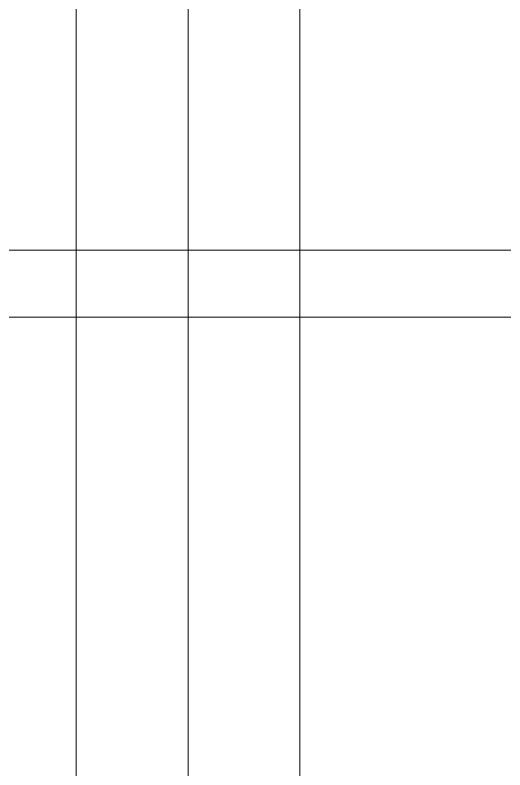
# Model space of a CAD drawing. Header units: metres. Extents: x 118 to 451, y -76 to 55.
# Drawn here: x 317.10036 to 317.12225, y -16.29999 to -16.26622 of the extents above; entities that cross this region are included whole.
import ezdxf

# ---------------------------------------------------------------- set-up
doc = ezdxf.new("R2010")
doc.units = ezdxf.units.M
doc.layers.add('A-GENM', color=7, linetype='Continuous', lineweight=9)

# ---------------------------------------------------------------- blocks, each defined once
blk = doc.blocks.new('Grating Peldaño - 980 x 1000-1766995-Nivel Top-EC')
at = {"layer": 'A-GENM'}
for p, q in [((-0.308, 0.5), (-0.308, -0.5)), ((-0.305, -0.5), (-0.305, 0.5)), ((0.49, 0.455), (-0.442166, 0.455)), ((-0.442166, 0.45), (0.49, 0.45)), ((-0.442166, 0.445), (0.49, 0.445))]:
    blk.add_line(p, q, dxfattribs=at)
blk = doc.blocks.new('Grating Peldaño - 980 x 1000-V26-Nivel Top-EC')
at = {"layer": 'A-GENM'}
for p, q in [((-0.308, 0.5), (-0.308, -0.5)), ((-0.305, -0.5), (-0.305, 0.5))]:
    blk.add_line(p, q, dxfattribs=at)

msp = doc.modelspace()

# ---------------------------------------------------------------- block references
at = {"layer": 'A-GENM'}
for name, p, rotation in [('Grating Peldaño - 980 x 1000-V26-Nivel Top-EC', (316.641092, -15.971728), 89.9999999999999), ('Grating Peldaño - 980 x 1000-1766995-Nivel Top-EC', (317.558092, -15.971728), 89.99999999999984)]:
    msp.add_blockref(name, p, dxfattribs=dict(at, rotation=rotation))

doc.saveas('drawing.dxf')
